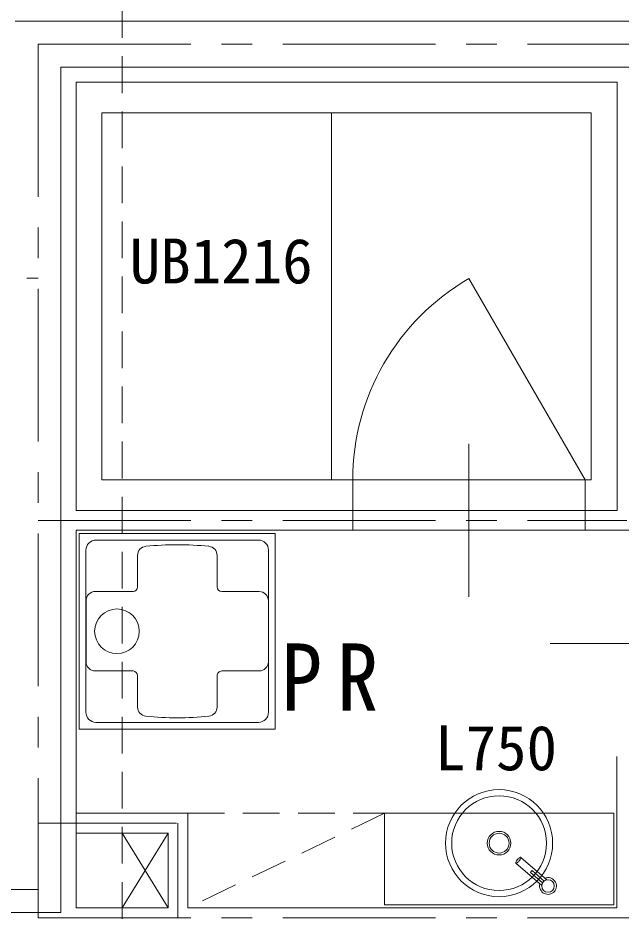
# Model space of a CAD drawing. Units: millimetres at full size; details may follow other scales. Extents: x -443943 to 462275, y -43546 to 79452.
# Drawn here: x -6964 to -4990, y -11847 to -8888 of the extents above; entities that cross this region are included whole.
import ezdxf
from ezdxf.enums import TextEntityAlignment as Align

# ---------------------------------------------------------------- set-up
doc = ezdxf.new("R2010")
doc.units = ezdxf.units.MM
doc.header["$LTSCALE"] = 100
for name, pattern in [('CHAIN1', [8, 5, -1, 1, -1]), ('DASHED1', [1.8, 1.2, -0.6]), ('DASHED3', [4, 3, -1])]:
    doc.linetypes.add(name, pattern=pattern)
for name, color, linetype, lineweight in [('4-0_仕上', 7, 'Continuous', 15), ('4-1_通り芯', 4, 'Continuous', 9), ('4-2_躯体', 3, 'Continuous', 20), ('4-3_建具', 4, 'Continuous', 9), ('4-5_文字', 7, 'Continuous', 15), ('4-A_目地･ﾊｯﾁ', 4, 'Continuous', 9), ('8-8_強調', 4, 'DASHED3', 9)]:
    doc.layers.add(name, color=color, linetype=linetype, lineweight=lineweight)
doc.styles.add('ＭＳ ゴシック', font='')
doc.styles.get('ＭＳ ゴシック').set_extended_font_data('MS Gothic')

# ---------------------------------------------------------------- blocks, each defined once
blk = doc.blocks.new('洗濯パン640')
at = {"layer": '8-8_強調', "linetype": 'Continuous'}
for p, q in [((-337.5, 320), (302.5, 320)), ((-337.5, -320), (-337.5, 320)), ((-283, 298), (248, 298)), ((302.5, 320), (302.5, -320)), ((-316, -265), (-316, 265)), ((-148, 145), (-148, 247.8)), ((112, 145), (112, 247.8)), ((281, -265), (281, 265)), ((-163, 130), (-285.5, 130)), ((127, 130), (250.5, 130)), ((280.5, -100), (280.5, 100)), ((-163, -130), (-285.5, -130)), ((-148, -145), (-148, -247.8)), ((112, -145), (112, -247.8)), ((127, -130), (250.5, -130)), ((302.5, -320), (-337.5, -320)), ((248, -298), (-283, -298))]:
    blk.add_line(p, q, dxfattribs=at)
blk.add_circle((179.5, 0), 73, dxfattribs=at)
for centre, radius, start, end in [((-283, 265), 33, 90, 180), ((248, 265), 33, 0, 90), ((-118, 247.8), 30, 95.9172, 180), ((-18, -717), 1000, 90, 95.9173), ((-18, -717), 1000, 84.0827, 90), ((82, 247.8), 30, 0, 84.0828), ((-285.5, 100), 30, 90, 180), ((-163, 145), 15, 270, 0), ((127, 145), 15, 180, 270), ((250.5, 100), 30, 0, 90), ((-285.5, -100), 30, 180, 270), ((250.5, -100), 30, 270, 0), ((-163, -145), 15, 0, 90), ((127, -145), 15, 90, 180), ((-283, -265), 33, 180, 270), ((-118, -247.8), 30, 180, 264.0827), ((82, -247.8), 30, 275.9173, 0), ((248, -265), 33, 270, 0), ((-18, 717), 1000, 264.0827, 270), ((-18, 717), 1000, 270, 275.9173)]:
    blk.add_arc(centre, radius, start, end, dxfattribs=at)

msp = doc.modelspace()

# ---------------------------------------------------------------- linework, layer by layer
at = {"layer": '4-0_仕上', "linetype": 'DASHED1'}
msp.add_line((-6624.2, -8113.1), (-6624.2, -14743.1), dxfattribs=at)
at = {"layer": '4-0_仕上'}
for p, q in [((-5006.1, -9098.1), (-5006.1, -10498.1)), ((-6774.2, -10563.1), (-6774.2, -11798.1)), ((-6774.2, -10563.1), (-4941.1, -10563.1)), ((-5006.7, -11303.1), (-5006.7, -11798.1)), ((-6774.2, -11798.1), (-6474.2, -11798.1)), ((-6409.2, -11798.1), (-5006.7, -11798.1))]:
    msp.add_line(p, q, dxfattribs=at)
at = {"layer": '4-0_仕上', "color": 4, "lineweight": 9}
for p, q in [((-6624.2, -11553.1), (-6474.2, -11798.1)), ((-6474.2, -11553.1), (-6624.2, -11798.1))]:
    msp.add_line(p, q, dxfattribs=at)
at = {"layer": '4-0_仕上'}
for points in [[(-6774.2, -9098.1), (-6774.2, -10498.1), (-5006.1, -10498.1)], [(-6774.2, -11488.1), (-6409.2, -11488.1), (-6409.2, -11798.1)], [(-6774.2, -11553.1), (-6474.2, -11553.1), (-6474.2, -11798.1)]]:
    msp.add_lwpolyline(points, dxfattribs=at)
at = {"layer": '4-1_通り芯', "linetype": 'CHAIN1'}
for p, q in [((-6899.2, -8973.1), (-6899.2, -11830.6)), ((-6899.2, -8973.1), (1240.8, -8973.1)), ((-6899.2, -10530.6), (-4973.6, -10530.6)), ((-6899.2, -11520.6), (-6446.3, -11520.6)), ((-6441.7, -11520.6), (-6441.7, -11830.6)), ((-6899.2, -11738.1), (-9369.2, -11738.1)), ((-6899.2, -11830.6), (-3014.2, -11830.6))]:
    msp.add_line(p, q, dxfattribs=at)
msp.add_lwpolyline([(-11535.4, -8963.1), (-11535.4, -9738.1), (-6899.2, -9738.1)], dxfattribs=at)
at = {"layer": '4-2_躯体'}
for p, q in [((-4806.1, -8898.1), (-6974.2, -8898.1)), ((-4956.1, -9048.1), (-6824.2, -9048.1))]:
    msp.add_line(p, q, dxfattribs=at)
at = {"layer": '4-2_躯体', "color": 7, "lineweight": 15}
msp.add_line((-5006.1, -9098.1), (-6774.2, -9098.1), dxfattribs=at)
at = {"layer": '4-2_躯体', "color": 4, "lineweight": 9}
msp.add_line((-6674.2, -9098.1), (-5074.2, -9098.1), dxfattribs=at)
at = {"layer": '4-2_躯体'}
msp.add_lwpolyline([(-6824.2, -9048.1), (-6824.2, -11813.1), (-9294.2, -11813.1)], dxfattribs=at)
at = {"layer": '4-3_建具'}
msp.add_line((-5224.2, -10933.1), (-4724.2, -10933.1), dxfattribs=at)
at = {"layer": '4-A_目地･ﾊｯﾁ'}
for p, q in [((-5090.2, -9198.1), (-6690.2, -9198.1)), ((-5940.2, -9198.1), (-5940.2, -10398.1)), ((-5090.2, -9198.1), (-5090.2, -10398.1)), ((-5110.2, -10398.1), (-5490.2, -9739.9)), ((-5490.2, -10280.6), (-5490.2, -10780.6)), ((-5870.2, -10398.1), (-5870.2, -10563.1)), ((-5110.2, -10398.1), (-5110.2, -10563.1)), ((-5766.7, -11488.1), (-5536.6, -11488.1)), ((-5252.1, -11724.9), (-5336.8, -11651.3)), ((-5320.3, -11632.5), (-5320.4, -11632.4)), ((-5320.3, -11632.5), (-5235.7, -11706)), ((-5249.5, -11715.9), (-5288.6, -11681.9)), ((-5283.4, -11675.9), (-5244.2, -11709.9))]:
    msp.add_line(p, q, dxfattribs=at)
for points in [[(-6690.2, -9198.1), (-6690.2, -10398.1), (-5090.2, -10398.1)], [(-5536.6, -11488.1), (-5246.7, -11488.1), (-5016.7, -11488.1), (-5016.7, -11788.1), (-5766.7, -11788.1), (-5766.7, -11488.1)]]:
    msp.add_lwpolyline(points, dxfattribs=at)
at = {"layer": '4-A_目地･ﾊｯﾁ', "linetype": 'DASHED1'}
msp.add_lwpolyline([(-6409.2, -11488.1), (-5766.7, -11488.1), (-6409.2, -11798.1)], dxfattribs=at)
at = {"layer": '4-A_目地･ﾊｯﾁ'}
msp.add_circle((-5231.7, -11726.1), 20.5, dxfattribs=at)
for centre, radius, start, end in [((-5110.2, -10398.1), 760, 120, 180), ((-5391.7, -11586.1), 175, 90, 270), ((-5391.7, -11586.1), 175, 270, 90), ((-5391.7, -11586.1), 155, 90, 270), ((-5391.7, -11586.1), 155, 270, 90), ((-5391.7, -11586.1), 38.5, 0, 180), ((-5391.7, -11586.1), 32.5, 0, 180), ((-5391.7, -11586.1), 38.5, 180, 0), ((-5391.7, -11586.1), 32.5, 180, 0), ((-5334.8, -11649.6), 2.59, 150.7885, 221.4892), ((-5303.1, -11663.6), 37.3, 129.0112, 155.739), ((-5335.9, -11649.9), 1.63, 238.2656, 293.2711), ((-5348, -11626.7), 27.9, 297.1377, 319.3559), ((-5348.3, -11623.6), 30.2, 315.4432, 338.9824), ((-5312.4, -11652.7), 22.9, 116.681, 128.2238), ((-5321.8, -11634.6), 2.53, 52.808, 109.9417), ((-5322.6, -11633.6), 2.58, 341.2996, 24.3169), ((-5280.3, -11683.8), 8.5, 110.9275, 167.0725), ((-5231.7, -11726.1), 27.5, 166.0357, 111.9643)]:
    msp.add_arc(centre, radius, start, end, dxfattribs=at)

# ---------------------------------------------------------------- block references
at = {"layer": '4-A_目地･ﾊｯﾁ', "xscale": -1, "yscale": -1}
msp.add_blockref('洗濯パン640', (-6461.7, -10893.1), dxfattribs=at)

# ---------------------------------------------------------------- texts
at = {"layer": '4-5_文字', "insert": (-6104.6, -11152.8), "char_height": 219.9, "attachment_point": 7, "style": 'ＭＳ ゴシック'}
msp.add_mtext('\\T1.36;\\W0.9;PR', dxfattribs=at)
at = {"layer": '4-A_目地･ﾊｯﾁ', "style": 'ＭＳ ゴシック'}
msp.add_text('UB1216', height=146.6, rotation=0.001, dxfattribs=at).set_placement((-6599.6, -9799.6), align=Align.BOTTOM_LEFT)
msp.add_text('L750', height=146.6, dxfattribs=at).set_placement((-5601.1, -11391.8), align=Align.BOTTOM_LEFT)

doc.saveas('drawing.dxf')
